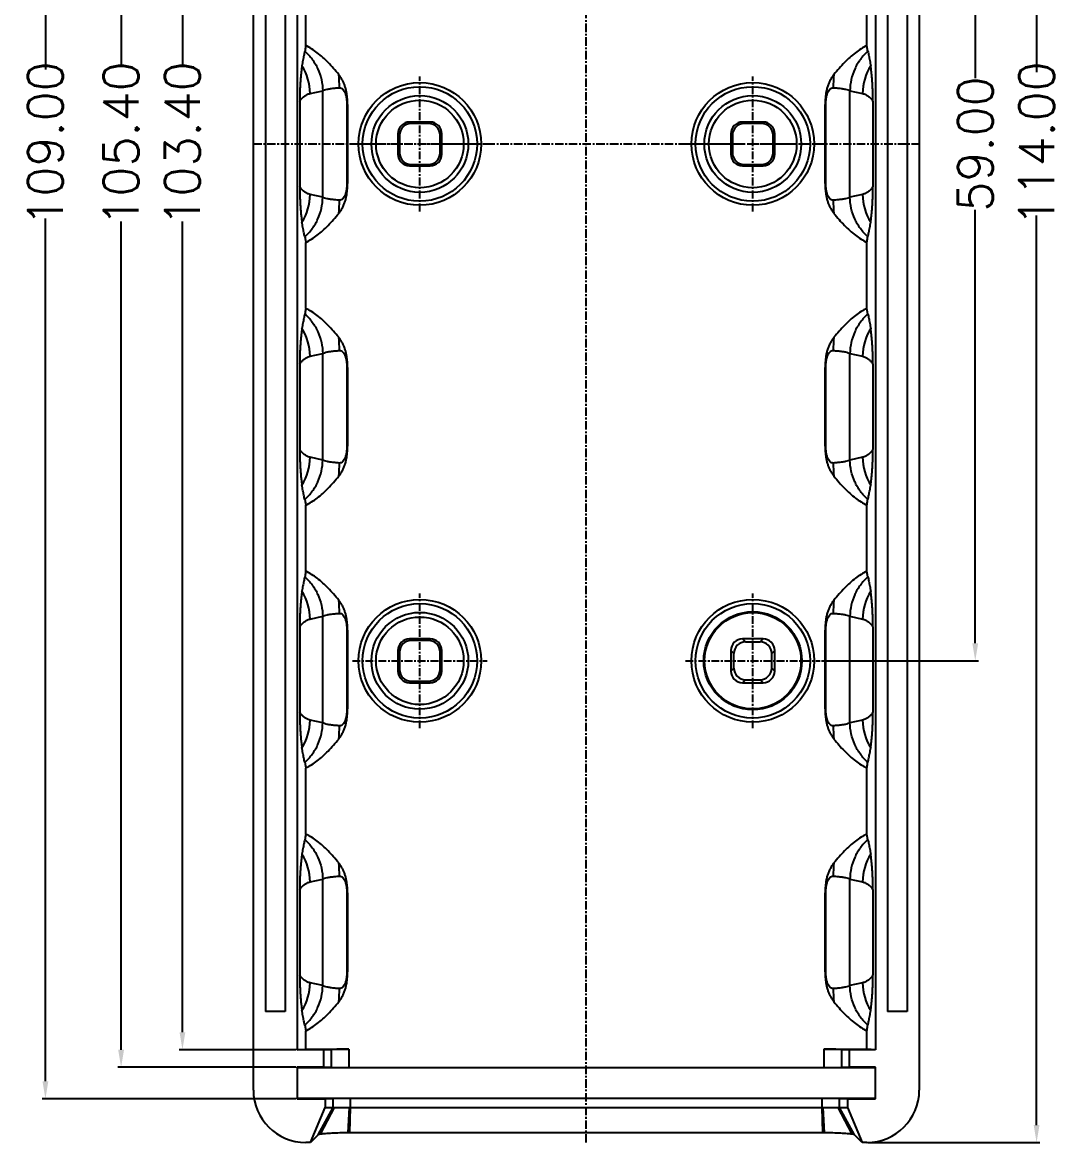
# Model space of a CAD drawing. Header units: inches. Extents: x 3700 to 4563, y 1353 to 2328.
# Drawn here: x 4211.2 to 4270.4, y 1426.7 to 1490.7 of the extents above; entities that cross this region are included whole.
import ezdxf

# ---------------------------------------------------------------- set-up
doc = ezdxf.new("R2010")
doc.units = ezdxf.units.IN
doc.header["$LTSCALE"] = 0.5
doc.linetypes.add('CENTER', pattern=[10.16, 6.35, -1.27, 1.27, -1.27])
doc.layers.add('06___PRT_ALL_SURFS', color=7, linetype='Continuous')
doc.styles.get("Standard").update_dxf_attribs({"font": 'txt', "bigfont": 'gbcbig.shx'})
doc.dimstyles.new('2.5', dxfattribs={"dimtxt": 2, "dimasz": 1, "dimexe": 0.18, "dimexo": 0.0625, "dimgap": 0.09, "dimtad": 0, "dimzin": 0, "dimdsep": 46, "dimtxsty": 'Standard', "dimcen": 1, "dimclrd": 3, "dimclre": 3, "dimadec": 0, "dimazin": 2, "dimtfac": 1, "dimtofl": 0, "dimtmove": 0, "dimatfit": 3, "dimfxl": 1, "dimtolj": 1, "dimtzin": 0, "dimarcsym": 0})

# ---------------------------------------------------------------- blocks, each defined once
blk = doc.blocks.new('*D95')
at = {"color": 3, "lineweight": -2}
for p, q in [((4226.814, 1536.44), (4216.648, 1536.44)), ((4216.828, 1535.44), (4216.828, 1488.163)), ((4216.828, 1432.04), (4216.828, 1479.316)), ((4226.814, 1431.04), (4216.648, 1431.04))]:
    blk.add_line(p, q, dxfattribs=at)
at = {"color": 3}
for points in [[(4216.661, 1535.44), (4216.995, 1535.44), (4216.828, 1536.44)], [(4216.661, 1432.04), (4216.995, 1432.04), (4216.828, 1431.04)]]:
    blk.add_solid(points, dxfattribs=at)
at = {"layer": 'Defpoints', "color": 0}
for p in [(4226.876, 1536.44), (4216.828, 1431.04), (4226.876, 1431.04)]:
    blk.add_point(p, dxfattribs=at)
at = {"color": 0, "insert": (4216.828, 1483.74), "char_height": 2, "attachment_point": 5, "rotation": 90}
blk.add_mtext('\\A1;105.40', dxfattribs=at)
blk = doc.blocks.new('*D94')
at = {"color": 3, "lineweight": -2}
for p, q in [((4226.817, 1535.44), (4220.148, 1535.44)), ((4220.328, 1534.44), (4220.328, 1488.163)), ((4220.328, 1433.04), (4220.328, 1479.316)), ((4226.817, 1432.04), (4220.148, 1432.04))]:
    blk.add_line(p, q, dxfattribs=at)
at = {"color": 3}
for points in [[(4220.161, 1534.44), (4220.495, 1534.44), (4220.328, 1535.44)], [(4220.161, 1433.04), (4220.495, 1433.04), (4220.328, 1432.04)]]:
    blk.add_solid(points, dxfattribs=at)
at = {"layer": 'Defpoints', "color": 0}
for p in [(4226.88, 1535.44), (4220.328, 1432.04), (4226.88, 1432.04)]:
    blk.add_point(p, dxfattribs=at)
at = {"color": 0, "insert": (4220.328, 1483.74), "char_height": 2, "attachment_point": 5, "rotation": 90}
blk.add_mtext('\\A1;103.40', dxfattribs=at)
blk = doc.blocks.new('*D98')
at = {"color": 3, "lineweight": -2}
for p, q in [((4259.443, 1540.74), (4269.251, 1540.74)), ((4269.071, 1539.74), (4269.071, 1487.83)), ((4269.071, 1427.74), (4269.071, 1479.65)), ((4259.443, 1426.74), (4269.251, 1426.74))]:
    blk.add_line(p, q, dxfattribs=at)
at = {"color": 3}
for points in [[(4268.904, 1539.74), (4269.237, 1539.74), (4269.071, 1540.74)], [(4268.904, 1427.74), (4269.237, 1427.74), (4269.071, 1426.74)]]:
    blk.add_solid(points, dxfattribs=at)
at = {"layer": 'Defpoints', "color": 0}
for p in [(4259.38, 1540.74), (4259.38, 1426.74), (4269.071, 1426.74)]:
    blk.add_point(p, dxfattribs=at)
at = {"color": 0, "insert": (4269.071, 1483.74), "char_height": 2, "attachment_point": 5, "rotation": 90}
blk.add_mtext('\\A1;114.00', dxfattribs=at)
blk = doc.blocks.new('*D99')
at = {"color": 3, "lineweight": -2}
for p, q in [((4256.789, 1513.24), (4265.751, 1513.24)), ((4265.571, 1512.24), (4265.571, 1487.496)), ((4265.571, 1455.24), (4265.571, 1479.983)), ((4256.789, 1454.24), (4265.751, 1454.24))]:
    blk.add_line(p, q, dxfattribs=at)
at = {"color": 3}
for points in [[(4265.404, 1512.24), (4265.737, 1512.24), (4265.571, 1513.24)], [(4265.404, 1455.24), (4265.737, 1455.24), (4265.571, 1454.24)]]:
    blk.add_solid(points, dxfattribs=at)
at = {"layer": 'Defpoints', "color": 0}
for p in [(4256.726, 1513.24), (4265.571, 1513.24), (4256.726, 1454.24)]:
    blk.add_point(p, dxfattribs=at)
at = {"color": 0, "insert": (4265.571, 1483.74), "char_height": 2, "attachment_point": 5, "rotation": 90}
blk.add_mtext('\\A1;59.00', dxfattribs=at)
blk = doc.blocks.new('*D134')
at = {"color": 3, "lineweight": -2}
for p, q in [((4226.814, 1538.24), (4212.328, 1538.24)), ((4212.508, 1537.24), (4212.508, 1487.996)), ((4212.508, 1430.24), (4212.508, 1479.483)), ((4226.814, 1429.24), (4212.328, 1429.24))]:
    blk.add_line(p, q, dxfattribs=at)
at = {"color": 3}
for points in [[(4212.342, 1537.24), (4212.675, 1537.24), (4212.508, 1538.24)], [(4212.342, 1430.24), (4212.675, 1430.24), (4212.508, 1429.24)]]:
    blk.add_solid(points, dxfattribs=at)
at = {"layer": 'Defpoints', "color": 0}
for p in [(4212.508, 1538.24), (4226.876, 1538.24), (4226.876, 1429.24)]:
    blk.add_point(p, dxfattribs=at)
at = {"color": 0, "insert": (4212.508, 1483.74), "char_height": 2, "attachment_point": 5, "rotation": 90}
blk.add_mtext('\\A1;109.00', dxfattribs=at)

msp = doc.modelspace()

# ---------------------------------------------------------------- linework, layer by layer
at = {"color": 1, "linetype": 'CENTER', "ltscale": 0.152}
for p, q in [((4243.376, 1426.74), (4243.376, 1540.74)), ((4224.376, 1483.74), (4262.376, 1483.74))]:
    msp.add_line(p, q, dxfattribs=at)
msp.add_line((4224.376, 1429.735), (4224.376, 1537.744))
at = {"color": 7, "linetype": 'Continuous'}
for p, q in [((4262.376, 1537.744), (4262.376, 1429.735)), ((4226.88, 1535.44), (4226.88, 1432.04)), ((4259.873, 1535.44), (4259.873, 1432.04)), ((4225.066, 1533.25), (4225.066, 1434.229)), ((4226.187, 1533.25), (4226.187, 1434.229)), ((4260.566, 1533.25), (4260.566, 1434.229)), ((4261.687, 1533.25), (4261.687, 1434.229)), ((4227.367, 1489.361), (4227.367, 1493.118)), ((4259.385, 1489.361), (4259.385, 1493.118)), ((4227.018, 1486.171), (4227.018, 1481.308)), ((4229.749, 1485.987), (4229.713, 1485.987)), ((4229.749, 1485.987), (4229.749, 1481.492)), ((4257.004, 1485.987), (4257.039, 1485.987)), ((4257.004, 1481.492), (4257.004, 1485.987)), ((4259.734, 1486.171), (4259.734, 1481.308)), ((4233.291, 1484.99), (4233.378, 1484.902)), ((4234.462, 1484.99), (4233.291, 1484.99)), ((4234.374, 1484.902), (4233.378, 1484.902)), ((4234.462, 1484.99), (4234.374, 1484.902)), ((4253.462, 1484.99), (4252.291, 1484.99)), ((4252.291, 1484.99), (4252.378, 1484.902)), ((4253.374, 1484.902), (4252.378, 1484.902)), ((4253.462, 1484.99), (4253.374, 1484.902)), ((4232.626, 1484.325), (4232.626, 1483.154)), ((4232.626, 1484.325), (4232.713, 1484.238)), ((4232.713, 1484.238), (4232.713, 1483.241)), ((4235.126, 1484.325), (4235.039, 1484.238)), ((4235.039, 1483.241), (4235.039, 1484.238)), ((4235.126, 1483.154), (4235.126, 1484.325)), ((4251.626, 1484.325), (4251.626, 1483.154)), ((4251.626, 1484.325), (4251.713, 1484.238)), ((4251.713, 1484.238), (4251.713, 1483.241)), ((4254.126, 1484.325), (4254.039, 1484.238)), ((4254.039, 1483.241), (4254.039, 1484.238)), ((4254.126, 1483.154), (4254.126, 1484.325)), ((4232.626, 1483.154), (4232.713, 1483.241)), ((4235.126, 1483.154), (4235.039, 1483.241)), ((4251.626, 1483.154), (4251.713, 1483.241)), ((4254.126, 1483.154), (4254.039, 1483.241)), ((4233.291, 1482.49), (4233.378, 1482.577)), ((4233.291, 1482.49), (4234.462, 1482.49)), ((4233.378, 1482.577), (4234.374, 1482.577)), ((4234.462, 1482.49), (4234.374, 1482.577)), ((4252.291, 1482.49), (4252.378, 1482.577)), ((4252.291, 1482.49), (4253.462, 1482.49)), ((4252.378, 1482.577), (4253.374, 1482.577)), ((4253.462, 1482.49), (4253.374, 1482.577)), ((4229.749, 1481.492), (4229.713, 1481.492)), ((4257.004, 1481.492), (4257.039, 1481.492)), ((4227.367, 1474.361), (4227.367, 1478.118)), ((4259.385, 1474.361), (4259.385, 1478.118)), ((4227.018, 1471.171), (4227.018, 1466.308)), ((4229.749, 1470.987), (4229.713, 1470.987)), ((4229.749, 1470.987), (4229.749, 1466.492)), ((4257.004, 1470.987), (4257.039, 1470.987)), ((4257.004, 1466.492), (4257.004, 1470.987)), ((4259.734, 1471.171), (4259.734, 1466.308)), ((4229.749, 1466.492), (4229.713, 1466.492)), ((4257.004, 1466.492), (4257.039, 1466.492)), ((4227.367, 1459.361), (4227.367, 1463.118)), ((4259.385, 1459.361), (4259.385, 1463.118)), ((4227.018, 1456.171), (4227.018, 1451.308)), ((4229.749, 1455.987), (4229.713, 1455.987)), ((4229.749, 1455.987), (4229.749, 1451.492)), ((4257.004, 1455.987), (4257.039, 1455.987)), ((4257.004, 1451.492), (4257.004, 1455.987)), ((4259.734, 1456.171), (4259.734, 1451.308)), ((4234.462, 1455.49), (4233.291, 1455.49)), ((4233.291, 1455.49), (4233.378, 1455.402)), ((4234.374, 1455.402), (4233.378, 1455.402)), ((4234.462, 1455.49), (4234.374, 1455.402)), ((4253.462, 1455.49), (4252.291, 1455.49)), ((4252.291, 1455.49), (4252.462, 1455.318)), ((4252.462, 1455.318), (4253.291, 1455.318)), ((4253.462, 1455.49), (4253.291, 1455.318)), ((4232.626, 1454.825), (4232.713, 1454.738)), ((4232.626, 1454.825), (4232.626, 1453.654)), ((4232.713, 1454.738), (4232.713, 1453.741)), ((4235.126, 1454.825), (4235.039, 1454.738)), ((4235.039, 1453.741), (4235.039, 1454.738)), ((4235.126, 1453.654), (4235.126, 1454.825)), ((4251.626, 1454.825), (4251.797, 1454.654)), ((4251.626, 1454.825), (4251.626, 1453.654)), ((4251.797, 1453.825), (4251.797, 1454.654)), ((4254.126, 1454.825), (4253.955, 1454.654)), ((4253.955, 1453.825), (4253.955, 1454.654)), ((4254.126, 1453.654), (4254.126, 1454.825)), ((4232.626, 1453.654), (4232.713, 1453.741)), ((4235.126, 1453.654), (4235.039, 1453.741)), ((4251.626, 1453.654), (4251.797, 1453.825)), ((4254.126, 1453.654), (4253.955, 1453.825)), ((4233.291, 1452.99), (4233.378, 1453.077)), ((4233.291, 1452.99), (4234.462, 1452.99)), ((4233.378, 1453.077), (4234.374, 1453.077)), ((4234.462, 1452.99), (4234.374, 1453.077)), ((4252.291, 1452.99), (4252.462, 1453.161)), ((4252.291, 1452.99), (4253.462, 1452.99)), ((4252.462, 1453.161), (4253.291, 1453.161)), ((4253.462, 1452.99), (4253.291, 1453.161)), ((4229.749, 1451.492), (4229.713, 1451.492)), ((4257.004, 1451.492), (4257.039, 1451.492)), ((4227.367, 1444.361), (4227.367, 1448.118)), ((4259.385, 1444.361), (4259.385, 1448.118)), ((4227.018, 1441.171), (4227.018, 1436.308)), ((4229.749, 1440.987), (4229.713, 1440.987)), ((4229.749, 1440.987), (4229.749, 1436.492)), ((4257.004, 1440.987), (4257.039, 1440.987)), ((4257.004, 1436.492), (4257.004, 1440.987)), ((4259.734, 1441.171), (4259.734, 1436.308)), ((4229.749, 1436.492), (4229.713, 1436.492)), ((4257.004, 1436.492), (4257.039, 1436.492)), ((4226.187, 1434.229), (4225.066, 1434.229)), ((4261.687, 1434.229), (4260.566, 1434.229)), ((4227.367, 1432.064), (4227.367, 1433.118)), ((4259.385, 1432.064), (4259.385, 1433.118)), ((4226.88, 1432.04), (4227.367, 1432.064)), ((4228.382, 1432.04), (4226.88, 1432.04)), ((4227.367, 1432.064), (4229.818, 1432.064)), ((4228.382, 1432.04), (4228.819, 1432.061)), ((4228.382, 1432.04), (4228.382, 1431.04)), ((4228.819, 1432.061), (4228.819, 1431.025)), ((4229.818, 1432.064), (4229.818, 1431.023)), ((4256.934, 1432.064), (4259.385, 1432.064)), ((4256.934, 1432.064), (4256.934, 1431.023)), ((4257.933, 1432.061), (4258.371, 1432.04)), ((4257.933, 1432.061), (4257.933, 1431.025)), ((4259.873, 1432.04), (4258.371, 1432.04)), ((4258.371, 1432.04), (4258.371, 1431.04)), ((4259.873, 1432.04), (4259.385, 1432.064)), ((4228.382, 1431.04), (4226.876, 1431.04)), ((4226.876, 1431.04), (4226.894, 1431.021)), ((4226.876, 1431.04), (4226.876, 1429.24)), ((4226.894, 1431.021), (4259.858, 1431.021)), ((4226.894, 1429.258), (4226.894, 1431.021)), ((4228.819, 1431.025), (4228.382, 1431.04)), ((4258.371, 1431.04), (4257.933, 1431.025)), ((4259.876, 1431.04), (4258.371, 1431.04)), ((4259.876, 1431.04), (4259.858, 1431.021)), ((4259.858, 1431.021), (4259.858, 1429.258)), ((4259.876, 1429.24), (4259.876, 1431.04)), ((4226.876, 1429.24), (4226.894, 1429.258)), ((4226.876, 1429.24), (4228.482, 1429.24)), ((4259.858, 1429.258), (4226.894, 1429.258)), ((4228.482, 1429.24), (4228.92, 1429.254)), ((4228.482, 1429.24), (4228.482, 1428.74)), ((4228.92, 1428.74), (4228.92, 1429.254)), ((4229.918, 1428.74), (4229.918, 1429.256)), ((4256.834, 1428.74), (4256.834, 1429.256)), ((4257.833, 1429.254), (4258.271, 1429.24)), ((4257.833, 1428.74), (4257.833, 1429.254)), ((4258.271, 1429.24), (4259.876, 1429.24)), ((4258.271, 1429.24), (4258.271, 1428.74)), ((4259.876, 1429.24), (4259.858, 1429.258)), ((4227.631, 1426.74), (4228.482, 1428.74)), ((4228.081, 1427.19), (4228.92, 1428.74)), ((4228.215, 1427.221), (4229.009, 1428.74)), ((4228.482, 1428.74), (4228.92, 1428.74)), ((4229.792, 1427.299), (4229.856, 1428.74)), ((4229.856, 1428.74), (4256.896, 1428.74)), ((4229.879, 1427.299), (4229.918, 1428.74)), ((4256.874, 1427.299), (4256.834, 1428.74)), ((4256.961, 1427.299), (4256.896, 1428.74)), ((4258.537, 1427.221), (4257.743, 1428.74)), ((4257.833, 1428.74), (4258.271, 1428.74)), ((4258.671, 1427.19), (4257.833, 1428.74)), ((4258.271, 1428.74), (4259.122, 1426.74)), ((4228.081, 1427.19), (4227.631, 1426.74)), ((4256.874, 1427.299), (4229.879, 1427.299)), ((4259.122, 1426.74), (4258.671, 1427.19)), ((4227.631, 1426.74), (4227.372, 1426.74)), ((4259.38, 1426.74), (4259.122, 1426.74))]:
    msp.add_line(p, q, dxfattribs=at)
at = {"color": 1, "linetype": 'CENTER', "ltscale": 0.14}
for p, q in [((4233.876, 1479.89), (4233.876, 1487.59)), ((4252.876, 1479.89), (4252.876, 1487.59)), ((4230.026, 1483.74), (4237.726, 1483.74)), ((4249.026, 1483.74), (4256.726, 1483.74)), ((4233.876, 1450.39), (4233.876, 1458.09)), ((4252.876, 1450.39), (4252.876, 1458.09)), ((4230.026, 1454.24), (4237.726, 1454.24)), ((4249.026, 1454.24), (4256.726, 1454.24))]:
    msp.add_line(p, q, dxfattribs=at)
at = {"color": 7, "linetype": 'Continuous'}
for centre, radius in [((4233.876, 1483.74), 3.5), ((4252.876, 1483.74), 3.5), ((4233.876, 1483.74), 3.267), ((4252.876, 1483.74), 3.267), ((4233.876, 1483.74), 2.762), ((4233.876, 1483.74), 2.5), ((4252.876, 1483.74), 2.762), ((4252.876, 1483.74), 2.5), ((4233.876, 1454.24), 3.5), ((4233.876, 1454.24), 3.267), ((4252.876, 1454.24), 3.5), ((4252.876, 1454.24), 3.267), ((4233.876, 1454.24), 2.762), ((4233.876, 1454.24), 2.5), ((4252.876, 1454.24), 2.801), ((4252.876, 1454.24), 2.75)]:
    msp.add_circle(centre, radius, dxfattribs=at)
for centre, radius, start, end in [((4224.525, 1486.586), 3.084, 0.6813, 31.70438), ((4262.227, 1486.586), 3.084, 148.29562, 179.3187), ((4220.53, 1486.808), 8.761, 0.92142, 5.86678), ((4266.222, 1486.808), 8.761, 174.13273, 179.07803), ((4224.525, 1480.893), 3.084, 328.29561, 359.3187), ((4262.227, 1480.893), 3.084, 180.6813, 211.70439), ((4220.53, 1480.671), 8.761, 354.13243, 359.07803), ((4266.222, 1480.671), 8.761, 180.92148, 185.86683), ((4224.525, 1471.586), 3.084, 0.6813, 31.70438), ((4262.227, 1471.586), 3.084, 148.29562, 179.3187), ((4220.53, 1471.808), 8.761, 0.92142, 5.86678), ((4266.222, 1471.808), 8.761, 174.13273, 179.07803), ((4224.525, 1465.893), 3.084, 328.29561, 359.3187), ((4220.53, 1465.671), 8.761, 354.13243, 359.07803), ((4266.222, 1465.671), 8.761, 180.92148, 185.86683), ((4262.227, 1465.893), 3.084, 180.6813, 211.70439), ((4224.525, 1456.586), 3.084, 0.6813, 31.70438), ((4262.227, 1456.586), 3.084, 148.29562, 179.3187), ((4220.53, 1456.808), 8.761, 0.92142, 5.86678), ((4266.222, 1456.808), 8.761, 174.13273, 179.07803), ((4224.525, 1450.893), 3.084, 328.29561, 359.3187), ((4262.227, 1450.893), 3.084, 180.6813, 211.70439), ((4220.53, 1450.671), 8.761, 354.13243, 359.07803), ((4266.222, 1450.671), 8.761, 180.92148, 185.86683), ((4224.525, 1441.586), 3.084, 0.6813, 31.70438), ((4262.227, 1441.586), 3.084, 148.29562, 179.3187), ((4220.53, 1441.808), 8.761, 0.92142, 5.86678), ((4266.222, 1441.808), 8.761, 174.13273, 179.07803), ((4224.525, 1435.893), 3.084, 328.29561, 359.3187), ((4220.53, 1435.671), 8.761, 354.13243, 359.07803), ((4266.222, 1435.671), 8.761, 180.92148, 185.86683), ((4262.227, 1435.893), 3.084, 180.6813, 211.70439), ((4229.879, 1416.519), 10.781, 90.00195, 90.46302), ((4256.873, 1416.513), 10.786, 89.53709, 89.99795)]:
    msp.add_arc(centre, radius, start, end, dxfattribs=at)
for centre, major_axis, ratio, start_param, end_param in [((4233.291, 1484.325), (-0.47, 0.47), 0.999695, -0.785246, 0.785246), ((4233.378, 1484.238), (-0.47, 0.47), 0.999695, -0.785246, 0.785246), ((4234.374, 1484.238), (0.47, 0.47), 0.999695, -0.785246, 0.785246), ((4234.462, 1484.325), (0.47, 0.47), 0.999695, -0.785246, 0.785246), ((4252.291, 1484.325), (-0.47, 0.47), 0.999695, -0.785246, 0.785246), ((4252.378, 1484.238), (-0.47, 0.47), 0.999695, -0.785246, 0.785246), ((4253.374, 1484.238), (0.47, 0.47), 0.999695, -0.785246, 0.785246), ((4253.462, 1484.325), (0.47, 0.47), 0.999695, -0.785246, 0.785246), ((4233.291, 1483.154), (0.47, 0.47), 0.999695, -3.926839, -2.356347), ((4233.378, 1483.241), (-0.47, -0.47), 0.999695, -0.785246, 0.785246), ((4234.374, 1483.241), (0.47, -0.47), 0.999695, -0.785246, 0.785246), ((4234.462, 1483.154), (-0.47, 0.47), 0.999695, -3.926839, -2.356347), ((4252.291, 1483.154), (0.47, 0.47), 0.999695, -3.926839, -2.356347), ((4252.378, 1483.241), (-0.47, -0.47), 0.999695, -0.785246, 0.785246), ((4253.374, 1483.241), (0.47, -0.47), 0.999695, -0.785246, 0.785246), ((4253.462, 1483.154), (-0.47, 0.47), 0.999695, -3.926839, -2.356347), ((4233.291, 1454.825), (-0.47, 0.47), 0.999695, -0.785246, 0.785246), ((4233.378, 1454.738), (-0.47, 0.47), 0.999695, -0.785246, 0.785246), ((4234.374, 1454.738), (0.47, 0.47), 0.999695, -0.785246, 0.785246), ((4234.462, 1454.825), (0.47, 0.47), 0.999695, -0.785246, 0.785246), ((4252.291, 1454.825), (-0.47, 0.47), 0.999695, -0.785246, 0.785246), ((4252.462, 1454.654), (-0.47, 0.47), 0.999695, -0.785246, 0.785246), ((4253.29, 1454.654), (0.47, 0.47), 0.999695, -0.785246, 0.785246), ((4253.462, 1454.825), (0.47, 0.47), 0.999695, -0.785246, 0.785246), ((4233.291, 1453.654), (0.47, 0.47), 0.999695, -3.926839, -2.356347), ((4233.378, 1453.741), (-0.47, -0.47), 0.999695, -0.785246, 0.785246), ((4234.374, 1453.741), (0.47, -0.47), 0.999695, -0.785246, 0.785246), ((4234.462, 1453.654), (-0.47, 0.47), 0.999695, -3.926839, -2.356347), ((4252.291, 1453.654), (0.47, 0.47), 0.999695, -3.926839, -2.356347), ((4252.462, 1453.825), (-0.47, -0.47), 0.999695, -0.785246, 0.785246), ((4253.29, 1453.825), (0.47, -0.47), 0.999695, -0.785246, 0.785246), ((4253.462, 1453.654), (-0.47, 0.47), 0.999695, -3.926839, -2.356347), ((4229.818, 1432.061), (1, 0), 0.002618, 1.570796, 3.089233), ((4256.934, 1432.061), (1, 0), 0.002618, 0.05236, 1.570796), ((4229.818, 1431.025), (1, 0), 0.001745, -3.089233, -1.570796), ((4256.934, 1431.025), (1, 0), 0.001745, -1.570796, -0.05236), ((4227.38, 1429.744), (-2.127, -2.127), 0.997265, -0.784029, 0.784029), ((4259.372, 1429.744), (-2.127, 2.127), 0.997265, 2.357564, 3.925621), ((4229.918, 1429.254), (1, 0), 0.001745, 1.570796, 3.089233), ((4256.834, 1429.254), (1, 0), 0.001745, 0.05236, 1.570796)]:
    msp.add_ellipse(centre, major_axis=major_axis, ratio=ratio, start_param=start_param, end_param=end_param, dxfattribs=at)
for points, start_tangent, end_tangent in [([(4227.367, 1489.361), (4227.348, 1489.228), (4227.33, 1489.116), (4227.313, 1489.033)], (-0.13778, -0.990463), (-0.242648, -0.970114)), ([(4229.245, 1487.704), (4228.649, 1488.388), (4228.015, 1488.949), (4227.367, 1489.361)], (-0.618217, 0.786008), (-0.886085, 0.463523)), ([(4259.385, 1489.361), (4258.737, 1488.949), (4258.104, 1488.388), (4257.507, 1487.704)], (-0.886089, -0.463514), (-0.618246, -0.785985)), ([(4259.439, 1489.033), (4259.413, 1489.17), (4259.385, 1489.361)], (-0.242491, 0.970154), (-0.137783, 0.990462)), ([(4227.313, 1489.033), (4227.256, 1488.786), (4227.201, 1488.513), (4227.149, 1488.207)], (-0.242662, -0.970111), (-0.151689, -0.988428)), ([(4227.313, 1489.033), (4227.738, 1488.565), (4228.058, 1488.017), (4228.26, 1487.414), (4228.333, 1486.782)], (0.74632, -0.665588), (0.011837, -0.99993)), ([(4259.439, 1489.033), (4259.014, 1488.565), (4258.694, 1488.017), (4258.493, 1487.414), (4258.42, 1486.782)], (-0.74632, -0.665588), (-0.011837, -0.99993)), ([(4259.439, 1489.033), (4259.497, 1488.786), (4259.551, 1488.513), (4259.603, 1488.207)], (0.242662, -0.970111), (0.151689, -0.988428)), ([(4227.149, 1488.207), (4227.125, 1488.034), (4227.104, 1487.848), (4227.085, 1487.654), (4227.068, 1487.453), (4227.054, 1487.246), (4227.042, 1487.035), (4227.032, 1486.82), (4227.025, 1486.601), (4227.02, 1486.382), (4227.018, 1486.171)], (-0.151691, -0.988428), (0, -1)), ([(4259.734, 1486.171), (4259.733, 1486.38), (4259.728, 1486.598), (4259.72, 1486.815), (4259.711, 1487.03), (4259.699, 1487.241), (4259.684, 1487.449), (4259.668, 1487.651), (4259.649, 1487.846), (4259.627, 1488.032), (4259.603, 1488.207)], (0, 1), (-0.151692, 0.988428)), ([(4229.749, 1485.987), (4229.742, 1486.24), (4229.723, 1486.465), (4229.695, 1486.67), (4229.655, 1486.859), (4229.603, 1487.04), (4229.536, 1487.216), (4229.454, 1487.387), (4229.356, 1487.55), (4229.245, 1487.704)], (-0.000545, 1), (-0.618305, 0.785938)), ([(4257.507, 1487.704), (4257.384, 1487.531), (4257.278, 1487.347), (4257.191, 1487.155), (4257.123, 1486.957), (4257.072, 1486.748), (4257.036, 1486.523), (4257.012, 1486.272), (4257.004, 1485.987)], (-0.618308, -0.785936), (-0.000546, -1)), ([(4227.018, 1486.171), (4227.059, 1486.231), (4227.104, 1486.291), (4227.154, 1486.349), (4227.211, 1486.405), (4227.274, 1486.459), (4227.345, 1486.51), (4227.424, 1486.556), (4227.512, 1486.594), (4227.609, 1486.623)], (0.531982, 0.846756), (0.976748, 0.214392)), ([(4259.143, 1486.623), (4259.24, 1486.594), (4259.328, 1486.556), (4259.408, 1486.51), (4259.479, 1486.459), (4259.542, 1486.405), (4259.598, 1486.349), (4259.649, 1486.291), (4259.694, 1486.231), (4259.734, 1486.171)], (0.976749, -0.214388), (0.531978, -0.846758)), ([(4229.245, 1479.775), (4229.368, 1479.948), (4229.475, 1480.132), (4229.562, 1480.325), (4229.629, 1480.522), (4229.68, 1480.731), (4229.716, 1480.956), (4229.74, 1481.207), (4229.749, 1481.492)], (0.618309, 0.785935), (0.000545, 1)), ([(4257.004, 1481.492), (4257.011, 1481.239), (4257.029, 1481.014), (4257.058, 1480.809), (4257.097, 1480.62), (4257.149, 1480.44), (4257.216, 1480.263), (4257.299, 1480.092), (4257.396, 1479.929), (4257.507, 1479.775)], (0.000546, -1), (0.618304, -0.785939)), ([(4227.018, 1481.308), (4227.02, 1481.099), (4227.024, 1480.882), (4227.032, 1480.664), (4227.042, 1480.449), (4227.054, 1480.238), (4227.068, 1480.03), (4227.084, 1479.829), (4227.103, 1479.633), (4227.125, 1479.447), (4227.149, 1479.272)], (0, -1), (0.151691, -0.988428)), ([(4227.609, 1480.856), (4227.512, 1480.885), (4227.424, 1480.924), (4227.345, 1480.969), (4227.274, 1481.02), (4227.211, 1481.074), (4227.154, 1481.13), (4227.104, 1481.188), (4227.059, 1481.248), (4227.018, 1481.308)], (-0.976748, 0.214392), (-0.531982, 0.846756)), ([(4259.734, 1481.308), (4259.694, 1481.248), (4259.649, 1481.189), (4259.598, 1481.131), (4259.542, 1481.074), (4259.478, 1481.02), (4259.408, 1480.969), (4259.328, 1480.924), (4259.24, 1480.885), (4259.143, 1480.856)], (-0.531978, -0.846758), (-0.976748, -0.214388)), ([(4259.603, 1479.272), (4259.627, 1479.445), (4259.649, 1479.631), (4259.668, 1479.825), (4259.684, 1480.026), (4259.698, 1480.233), (4259.71, 1480.444), (4259.72, 1480.659), (4259.728, 1480.878), (4259.733, 1481.097), (4259.734, 1481.308)], (0.151692, 0.988428), (0, 1)), ([(4227.313, 1478.446), (4227.738, 1478.914), (4228.058, 1479.462), (4228.26, 1480.065), (4228.333, 1480.698)], (0.74632, 0.665588), (0.011837, 0.99993)), ([(4259.439, 1478.446), (4259.014, 1478.914), (4258.694, 1479.462), (4258.493, 1480.065), (4258.42, 1480.698)], (-0.74632, 0.665588), (-0.011837, 0.99993)), ([(4227.367, 1478.118), (4228.015, 1478.53), (4228.649, 1479.091), (4229.245, 1479.775)], (0.886085, 0.463523), (0.618217, 0.786007)), ([(4257.507, 1479.775), (4258.103, 1479.092), (4258.738, 1478.53), (4259.385, 1478.118)], (0.618245, -0.785985), (0.886089, -0.463514)), ([(4227.313, 1478.446), (4227.256, 1478.693), (4227.201, 1478.966), (4227.149, 1479.272)], (-0.242662, 0.970111), (-0.151689, 0.988428)), ([(4259.439, 1478.446), (4259.497, 1478.693), (4259.551, 1478.966), (4259.603, 1479.272)], (0.242662, 0.970111), (0.151689, 0.988428)), ([(4227.313, 1478.446), (4227.339, 1478.31), (4227.367, 1478.118)], (0.242648, -0.970114), (0.13778, -0.990463)), ([(4259.385, 1478.118), (4259.404, 1478.251), (4259.422, 1478.363), (4259.439, 1478.446)], (0.137783, 0.990462), (0.242491, 0.970154)), ([(4227.313, 1474.033), (4227.256, 1473.786), (4227.201, 1473.513), (4227.149, 1473.207)], (-0.242662, -0.970111), (-0.151689, -0.988428)), ([(4227.367, 1474.361), (4227.348, 1474.228), (4227.33, 1474.116), (4227.313, 1474.033)], (-0.13778, -0.990463), (-0.242648, -0.970114)), ([(4227.313, 1474.033), (4227.738, 1473.565), (4228.058, 1473.017), (4228.26, 1472.414), (4228.333, 1471.782)], (0.74632, -0.665588), (0.011837, -0.99993)), ([(4229.245, 1472.704), (4228.649, 1473.388), (4228.015, 1473.949), (4227.367, 1474.361)], (-0.618217, 0.786008), (-0.886085, 0.463523)), ([(4259.385, 1474.361), (4258.737, 1473.949), (4258.104, 1473.388), (4257.507, 1472.704)], (-0.886089, -0.463514), (-0.618246, -0.785985)), ([(4259.439, 1474.033), (4259.014, 1473.565), (4258.694, 1473.017), (4258.493, 1472.414), (4258.42, 1471.782)], (-0.74632, -0.665588), (-0.011837, -0.99993)), ([(4259.439, 1474.033), (4259.413, 1474.17), (4259.385, 1474.361)], (-0.242491, 0.970154), (-0.137783, 0.990462)), ([(4259.439, 1474.033), (4259.497, 1473.786), (4259.551, 1473.513), (4259.603, 1473.207)], (0.242662, -0.970111), (0.151689, -0.988428)), ([(4227.149, 1473.207), (4227.125, 1473.034), (4227.104, 1472.848), (4227.085, 1472.654), (4227.068, 1472.453), (4227.054, 1472.246), (4227.042, 1472.035), (4227.032, 1471.82), (4227.025, 1471.601), (4227.02, 1471.382), (4227.018, 1471.171)], (-0.151691, -0.988428), (0, -1)), ([(4259.734, 1471.171), (4259.733, 1471.38), (4259.728, 1471.598), (4259.72, 1471.815), (4259.711, 1472.03), (4259.699, 1472.241), (4259.684, 1472.449), (4259.668, 1472.651), (4259.649, 1472.846), (4259.627, 1473.032), (4259.603, 1473.207)], (0, 1), (-0.151692, 0.988428)), ([(4229.749, 1470.987), (4229.742, 1471.24), (4229.723, 1471.465), (4229.695, 1471.67), (4229.655, 1471.859), (4229.603, 1472.04), (4229.536, 1472.216), (4229.454, 1472.387), (4229.356, 1472.55), (4229.245, 1472.704)], (-0.000545, 1), (-0.618305, 0.785938)), ([(4257.507, 1472.704), (4257.384, 1472.531), (4257.278, 1472.347), (4257.191, 1472.155), (4257.123, 1471.957), (4257.072, 1471.748), (4257.036, 1471.523), (4257.012, 1471.272), (4257.004, 1470.987)], (-0.618308, -0.785936), (-0.000546, -1)), ([(4227.018, 1471.171), (4227.059, 1471.231), (4227.104, 1471.291), (4227.154, 1471.349), (4227.211, 1471.405), (4227.274, 1471.459), (4227.345, 1471.51), (4227.424, 1471.556), (4227.512, 1471.594), (4227.609, 1471.623)], (0.531982, 0.846756), (0.976748, 0.214392)), ([(4259.143, 1471.623), (4259.24, 1471.594), (4259.328, 1471.556), (4259.408, 1471.51), (4259.479, 1471.459), (4259.542, 1471.405), (4259.598, 1471.349), (4259.649, 1471.291), (4259.694, 1471.231), (4259.734, 1471.171)], (0.976749, -0.214388), (0.531978, -0.846758)), ([(4227.018, 1466.308), (4227.02, 1466.099), (4227.024, 1465.882), (4227.032, 1465.664), (4227.042, 1465.449), (4227.054, 1465.238), (4227.068, 1465.03), (4227.084, 1464.829), (4227.103, 1464.633), (4227.125, 1464.447), (4227.149, 1464.272)], (0, -1), (0.151691, -0.988428)), ([(4227.609, 1465.856), (4227.512, 1465.885), (4227.424, 1465.924), (4227.345, 1465.969), (4227.274, 1466.02), (4227.211, 1466.074), (4227.154, 1466.13), (4227.104, 1466.188), (4227.059, 1466.248), (4227.018, 1466.308)], (-0.976748, 0.214392), (-0.531982, 0.846756)), ([(4229.245, 1464.775), (4229.368, 1464.948), (4229.475, 1465.132), (4229.562, 1465.325), (4229.629, 1465.522), (4229.68, 1465.731), (4229.716, 1465.956), (4229.74, 1466.207), (4229.749, 1466.492)], (0.618309, 0.785935), (0.000545, 1)), ([(4257.004, 1466.492), (4257.011, 1466.239), (4257.029, 1466.014), (4257.058, 1465.809), (4257.097, 1465.62), (4257.149, 1465.44), (4257.216, 1465.263), (4257.299, 1465.092), (4257.396, 1464.929), (4257.507, 1464.775)], (0.000546, -1), (0.618304, -0.785939)), ([(4259.734, 1466.308), (4259.694, 1466.248), (4259.649, 1466.189), (4259.598, 1466.131), (4259.542, 1466.074), (4259.478, 1466.02), (4259.408, 1465.969), (4259.328, 1465.924), (4259.24, 1465.885), (4259.143, 1465.856)], (-0.531978, -0.846758), (-0.976748, -0.214388)), ([(4259.603, 1464.272), (4259.627, 1464.445), (4259.649, 1464.631), (4259.668, 1464.825), (4259.684, 1465.026), (4259.698, 1465.233), (4259.71, 1465.444), (4259.72, 1465.659), (4259.728, 1465.878), (4259.733, 1466.097), (4259.734, 1466.308)], (0.151692, 0.988428), (0, 1)), ([(4227.313, 1463.446), (4227.738, 1463.914), (4228.058, 1464.462), (4228.26, 1465.065), (4228.333, 1465.698)], (0.74632, 0.665588), (0.011837, 0.99993)), ([(4259.439, 1463.446), (4259.014, 1463.914), (4258.694, 1464.462), (4258.493, 1465.065), (4258.42, 1465.698)], (-0.74632, 0.665588), (-0.011837, 0.99993)), ([(4227.313, 1463.446), (4227.256, 1463.693), (4227.201, 1463.966), (4227.149, 1464.272)], (-0.242662, 0.970111), (-0.151689, 0.988428)), ([(4227.367, 1463.118), (4228.015, 1463.53), (4228.649, 1464.091), (4229.245, 1464.775)], (0.886085, 0.463523), (0.618217, 0.786007)), ([(4257.507, 1464.775), (4258.103, 1464.092), (4258.738, 1463.53), (4259.385, 1463.118)], (0.618245, -0.785985), (0.886089, -0.463514)), ([(4259.439, 1463.446), (4259.497, 1463.693), (4259.551, 1463.966), (4259.603, 1464.272)], (0.242662, 0.970111), (0.151689, 0.988428)), ([(4227.313, 1463.446), (4227.339, 1463.31), (4227.367, 1463.118)], (0.242648, -0.970114), (0.13778, -0.990463)), ([(4259.385, 1463.118), (4259.404, 1463.251), (4259.422, 1463.363), (4259.439, 1463.446)], (0.137783, 0.990462), (0.242491, 0.970154)), ([(4227.367, 1459.361), (4227.348, 1459.228), (4227.33, 1459.116), (4227.313, 1459.033)], (-0.13778, -0.990463), (-0.242648, -0.970114)), ([(4229.245, 1457.704), (4228.649, 1458.388), (4228.015, 1458.949), (4227.367, 1459.361)], (-0.618217, 0.786008), (-0.886085, 0.463523)), ([(4259.385, 1459.361), (4258.737, 1458.949), (4258.104, 1458.388), (4257.507, 1457.704)], (-0.886089, -0.463514), (-0.618246, -0.785985)), ([(4259.439, 1459.033), (4259.413, 1459.17), (4259.385, 1459.361)], (-0.242491, 0.970154), (-0.137783, 0.990462)), ([(4227.313, 1459.033), (4227.256, 1458.786), (4227.201, 1458.513), (4227.149, 1458.207)], (-0.242662, -0.970111), (-0.151689, -0.988428)), ([(4227.313, 1459.033), (4227.738, 1458.565), (4228.058, 1458.017), (4228.26, 1457.414), (4228.333, 1456.782)], (0.74632, -0.665588), (0.011837, -0.99993)), ([(4259.439, 1459.033), (4259.014, 1458.565), (4258.694, 1458.017), (4258.493, 1457.414), (4258.42, 1456.782)], (-0.74632, -0.665588), (-0.011837, -0.99993)), ([(4259.439, 1459.033), (4259.497, 1458.786), (4259.551, 1458.513), (4259.603, 1458.207)], (0.242662, -0.970111), (0.151689, -0.988428)), ([(4227.149, 1458.207), (4227.125, 1458.034), (4227.104, 1457.848), (4227.085, 1457.654), (4227.068, 1457.453), (4227.054, 1457.246), (4227.042, 1457.035), (4227.032, 1456.82), (4227.025, 1456.601), (4227.02, 1456.382), (4227.018, 1456.171)], (-0.151691, -0.988428), (0, -1)), ([(4259.734, 1456.171), (4259.733, 1456.38), (4259.728, 1456.598), (4259.72, 1456.815), (4259.711, 1457.03), (4259.699, 1457.241), (4259.684, 1457.449), (4259.668, 1457.651), (4259.649, 1457.846), (4259.627, 1458.032), (4259.603, 1458.207)], (0, 1), (-0.151692, 0.988428)), ([(4229.749, 1455.987), (4229.742, 1456.24), (4229.723, 1456.465), (4229.695, 1456.67), (4229.655, 1456.859), (4229.603, 1457.04), (4229.536, 1457.216), (4229.454, 1457.387), (4229.356, 1457.55), (4229.245, 1457.704)], (-0.000545, 1), (-0.618305, 0.785938)), ([(4257.507, 1457.704), (4257.384, 1457.531), (4257.278, 1457.347), (4257.191, 1457.155), (4257.123, 1456.957), (4257.072, 1456.748), (4257.036, 1456.523), (4257.012, 1456.272), (4257.004, 1455.987)], (-0.618308, -0.785936), (-0.000546, -1)), ([(4227.018, 1456.171), (4227.059, 1456.231), (4227.104, 1456.291), (4227.154, 1456.349), (4227.211, 1456.405), (4227.274, 1456.459), (4227.345, 1456.51), (4227.424, 1456.556), (4227.512, 1456.594), (4227.609, 1456.623)], (0.531982, 0.846756), (0.976748, 0.214392)), ([(4259.143, 1456.623), (4259.24, 1456.594), (4259.328, 1456.556), (4259.408, 1456.51), (4259.479, 1456.459), (4259.542, 1456.405), (4259.598, 1456.349), (4259.649, 1456.291), (4259.694, 1456.231), (4259.734, 1456.171)], (0.976749, -0.214388), (0.531978, -0.846758)), ([(4229.245, 1449.775), (4229.368, 1449.948), (4229.475, 1450.132), (4229.562, 1450.325), (4229.629, 1450.522), (4229.68, 1450.731), (4229.716, 1450.956), (4229.74, 1451.207), (4229.749, 1451.492)], (0.618309, 0.785935), (0.000545, 1)), ([(4257.004, 1451.492), (4257.011, 1451.239), (4257.029, 1451.014), (4257.058, 1450.809), (4257.097, 1450.62), (4257.149, 1450.44), (4257.216, 1450.263), (4257.299, 1450.092), (4257.396, 1449.929), (4257.507, 1449.775)], (0.000546, -1), (0.618304, -0.785939)), ([(4227.018, 1451.308), (4227.02, 1451.099), (4227.024, 1450.882), (4227.032, 1450.664), (4227.042, 1450.449), (4227.054, 1450.238), (4227.068, 1450.03), (4227.084, 1449.829), (4227.103, 1449.633), (4227.125, 1449.447), (4227.149, 1449.272)], (0, -1), (0.151691, -0.988428)), ([(4227.609, 1450.856), (4227.512, 1450.885), (4227.424, 1450.924), (4227.345, 1450.969), (4227.274, 1451.02), (4227.211, 1451.074), (4227.154, 1451.13), (4227.104, 1451.188), (4227.059, 1451.248), (4227.018, 1451.308)], (-0.976748, 0.214392), (-0.531982, 0.846756)), ([(4259.734, 1451.308), (4259.694, 1451.248), (4259.649, 1451.189), (4259.598, 1451.131), (4259.542, 1451.074), (4259.478, 1451.02), (4259.408, 1450.969), (4259.328, 1450.924), (4259.24, 1450.885), (4259.143, 1450.856)], (-0.531978, -0.846758), (-0.976748, -0.214388)), ([(4259.603, 1449.272), (4259.627, 1449.445), (4259.649, 1449.631), (4259.668, 1449.825), (4259.684, 1450.026), (4259.698, 1450.233), (4259.71, 1450.444), (4259.72, 1450.659), (4259.728, 1450.878), (4259.733, 1451.097), (4259.734, 1451.308)], (0.151692, 0.988428), (0, 1)), ([(4227.313, 1448.446), (4227.738, 1448.914), (4228.058, 1449.462), (4228.26, 1450.065), (4228.333, 1450.698)], (0.74632, 0.665588), (0.011837, 0.99993)), ([(4259.439, 1448.446), (4259.014, 1448.914), (4258.694, 1449.462), (4258.493, 1450.065), (4258.42, 1450.698)], (-0.74632, 0.665588), (-0.011837, 0.99993)), ([(4227.367, 1448.118), (4228.015, 1448.53), (4228.649, 1449.091), (4229.245, 1449.775)], (0.886085, 0.463523), (0.618217, 0.786007)), ([(4257.507, 1449.775), (4258.103, 1449.092), (4258.738, 1448.53), (4259.385, 1448.118)], (0.618245, -0.785985), (0.886089, -0.463514)), ([(4227.313, 1448.446), (4227.256, 1448.693), (4227.201, 1448.966), (4227.149, 1449.272)], (-0.242662, 0.970111), (-0.151689, 0.988428)), ([(4259.439, 1448.446), (4259.497, 1448.693), (4259.551, 1448.966), (4259.603, 1449.272)], (0.242662, 0.970111), (0.151689, 0.988428)), ([(4227.313, 1448.446), (4227.339, 1448.31), (4227.367, 1448.118)], (0.242648, -0.970114), (0.13778, -0.990463)), ([(4259.385, 1448.118), (4259.404, 1448.251), (4259.422, 1448.363), (4259.439, 1448.446)], (0.137783, 0.990462), (0.242491, 0.970154)), ([(4227.313, 1444.033), (4227.256, 1443.786), (4227.201, 1443.513), (4227.149, 1443.207)], (-0.242662, -0.970111), (-0.151689, -0.988428)), ([(4227.367, 1444.361), (4227.348, 1444.228), (4227.33, 1444.116), (4227.313, 1444.033)], (-0.13778, -0.990463), (-0.242648, -0.970114)), ([(4227.313, 1444.033), (4227.738, 1443.565), (4228.058, 1443.017), (4228.26, 1442.414), (4228.333, 1441.782)], (0.74632, -0.665588), (0.011837, -0.99993)), ([(4229.245, 1442.704), (4228.649, 1443.388), (4228.015, 1443.949), (4227.367, 1444.361)], (-0.618217, 0.786008), (-0.886085, 0.463523)), ([(4259.385, 1444.361), (4258.737, 1443.949), (4258.104, 1443.388), (4257.507, 1442.704)], (-0.886089, -0.463514), (-0.618246, -0.785985)), ([(4259.439, 1444.033), (4259.014, 1443.565), (4258.694, 1443.017), (4258.493, 1442.414), (4258.42, 1441.782)], (-0.74632, -0.665588), (-0.011837, -0.99993)), ([(4259.439, 1444.033), (4259.413, 1444.17), (4259.385, 1444.361)], (-0.242491, 0.970154), (-0.137783, 0.990462)), ([(4259.439, 1444.033), (4259.497, 1443.786), (4259.551, 1443.513), (4259.603, 1443.207)], (0.242662, -0.970111), (0.151689, -0.988428)), ([(4227.149, 1443.207), (4227.125, 1443.034), (4227.104, 1442.848), (4227.085, 1442.654), (4227.068, 1442.453), (4227.054, 1442.246), (4227.042, 1442.035), (4227.032, 1441.82), (4227.025, 1441.601), (4227.02, 1441.382), (4227.018, 1441.171)], (-0.151691, -0.988428), (0, -1)), ([(4259.734, 1441.171), (4259.733, 1441.38), (4259.728, 1441.598), (4259.72, 1441.815), (4259.711, 1442.03), (4259.699, 1442.241), (4259.684, 1442.449), (4259.668, 1442.651), (4259.649, 1442.846), (4259.627, 1443.032), (4259.603, 1443.207)], (0, 1), (-0.151692, 0.988428)), ([(4229.749, 1440.987), (4229.742, 1441.24), (4229.723, 1441.465), (4229.695, 1441.67), (4229.655, 1441.859), (4229.603, 1442.04), (4229.536, 1442.216), (4229.454, 1442.387), (4229.356, 1442.55), (4229.245, 1442.704)], (-0.000545, 1), (-0.618305, 0.785938)), ([(4257.507, 1442.704), (4257.384, 1442.531), (4257.278, 1442.347), (4257.191, 1442.155), (4257.123, 1441.957), (4257.072, 1441.748), (4257.036, 1441.523), (4257.012, 1441.272), (4257.004, 1440.987)], (-0.618308, -0.785936), (-0.000546, -1)), ([(4227.018, 1441.171), (4227.059, 1441.231), (4227.104, 1441.291), (4227.154, 1441.349), (4227.211, 1441.405), (4227.274, 1441.459), (4227.345, 1441.51), (4227.424, 1441.556), (4227.512, 1441.594), (4227.609, 1441.623)], (0.531982, 0.846756), (0.976748, 0.214392)), ([(4259.143, 1441.623), (4259.24, 1441.594), (4259.328, 1441.556), (4259.408, 1441.51), (4259.479, 1441.459), (4259.542, 1441.405), (4259.598, 1441.349), (4259.649, 1441.291), (4259.694, 1441.231), (4259.734, 1441.171)], (0.976749, -0.214388), (0.531978, -0.846758)), ([(4227.018, 1436.308), (4227.02, 1436.099), (4227.024, 1435.882), (4227.032, 1435.664), (4227.042, 1435.449), (4227.054, 1435.238), (4227.068, 1435.03), (4227.084, 1434.829), (4227.103, 1434.633), (4227.125, 1434.447), (4227.149, 1434.272)], (0, -1), (0.151691, -0.988428)), ([(4227.609, 1435.856), (4227.512, 1435.885), (4227.424, 1435.924), (4227.345, 1435.969), (4227.274, 1436.02), (4227.211, 1436.074), (4227.154, 1436.13), (4227.104, 1436.188), (4227.059, 1436.248), (4227.018, 1436.308)], (-0.976748, 0.214392), (-0.531982, 0.846756)), ([(4229.245, 1434.775), (4229.368, 1434.948), (4229.475, 1435.132), (4229.562, 1435.325), (4229.629, 1435.522), (4229.68, 1435.731), (4229.716, 1435.956), (4229.74, 1436.207), (4229.749, 1436.492)], (0.618309, 0.785935), (0.000545, 1)), ([(4257.004, 1436.492), (4257.011, 1436.239), (4257.029, 1436.014), (4257.058, 1435.809), (4257.097, 1435.62), (4257.149, 1435.44), (4257.216, 1435.263), (4257.299, 1435.092), (4257.396, 1434.929), (4257.507, 1434.775)], (0.000546, -1), (0.618304, -0.785939)), ([(4259.734, 1436.308), (4259.694, 1436.248), (4259.649, 1436.189), (4259.598, 1436.131), (4259.542, 1436.074), (4259.478, 1436.02), (4259.408, 1435.969), (4259.328, 1435.924), (4259.24, 1435.885), (4259.143, 1435.856)], (-0.531978, -0.846758), (-0.976748, -0.214388)), ([(4259.603, 1434.272), (4259.627, 1434.445), (4259.649, 1434.631), (4259.668, 1434.825), (4259.684, 1435.026), (4259.698, 1435.233), (4259.71, 1435.444), (4259.72, 1435.659), (4259.728, 1435.878), (4259.733, 1436.097), (4259.734, 1436.308)], (0.151692, 0.988428), (0, 1)), ([(4227.313, 1433.446), (4227.738, 1433.914), (4228.058, 1434.462), (4228.26, 1435.065), (4228.333, 1435.698)], (0.74632, 0.665588), (0.011837, 0.99993)), ([(4259.439, 1433.446), (4259.014, 1433.914), (4258.694, 1434.462), (4258.493, 1435.065), (4258.42, 1435.698)], (-0.74632, 0.665588), (-0.011837, 0.99993)), ([(4227.313, 1433.446), (4227.256, 1433.693), (4227.201, 1433.966), (4227.149, 1434.272)], (-0.242662, 0.970111), (-0.151689, 0.988428)), ([(4227.367, 1433.118), (4228.015, 1433.53), (4228.649, 1434.091), (4229.245, 1434.775)], (0.886085, 0.463523), (0.618217, 0.786007)), ([(4257.507, 1434.775), (4258.103, 1434.092), (4258.738, 1433.53), (4259.385, 1433.118)], (0.618245, -0.785985), (0.886089, -0.463514)), ([(4259.439, 1433.446), (4259.497, 1433.693), (4259.551, 1433.966), (4259.603, 1434.272)], (0.242662, 0.970111), (0.151689, 0.988428)), ([(4227.313, 1433.446), (4227.339, 1433.31), (4227.367, 1433.118)], (0.242648, -0.970114), (0.13778, -0.990463)), ([(4259.385, 1433.118), (4259.404, 1433.251), (4259.422, 1433.363), (4259.439, 1433.446)], (0.137783, 0.990462), (0.242491, 0.970154)), ([(4228.92, 1428.74), (4228.947, 1428.741), (4229.009, 1428.74)], (1, 0), (1, -0.000038)), ([(4229.009, 1428.74), (4229.151, 1428.74), (4229.349, 1428.74), (4229.591, 1428.74), (4229.856, 1428.74)], (1, -0.000038), (1, -0.000003)), ([(4256.896, 1428.74), (4257.162, 1428.74), (4257.403, 1428.74), (4257.601, 1428.74), (4257.743, 1428.74)], (1, 0.000006), (1, 0.000057)), ([(4257.743, 1428.74), (4257.805, 1428.741), (4257.833, 1428.74)], (1, 0.000057), (1, 0)), ([(4228.215, 1427.221), (4228.162, 1427.213), (4228.122, 1427.205), (4228.095, 1427.197), (4228.081, 1427.19)], (-0.992047, -0.125868), (-0.707107, -0.707107)), ([(4229.792, 1427.299), (4229.308, 1427.29), (4228.849, 1427.271), (4228.471, 1427.246), (4228.215, 1427.221)], (-0.999967, -0.008109), (-0.992047, -0.125868)), ([(4258.537, 1427.221), (4258.281, 1427.246), (4257.904, 1427.271), (4257.444, 1427.29), (4256.961, 1427.299)], (-0.992047, 0.125868), (-0.999967, 0.008109)), ([(4258.671, 1427.19), (4258.658, 1427.197), (4258.631, 1427.205), (4258.591, 1427.213), (4258.537, 1427.221)], (-0.707107, 0.707106), (-0.992047, 0.125868))]:
    msp.add_spline(points, degree=3, dxfattribs=dict(at, start_tangent=start_tangent, end_tangent=end_tangent))
at = {"layer": '06___PRT_ALL_SURFS', "color": 7, "linetype": 'Continuous'}
for p, q in [((4227.609, 1486.623), (4228.333, 1486.782)), ((4228.333, 1480.698), (4228.333, 1486.782)), ((4258.42, 1486.782), (4259.143, 1486.623)), ((4258.42, 1480.698), (4258.42, 1486.782)), ((4229.713, 1485.987), (4229.713, 1481.492)), ((4257.039, 1481.492), (4257.039, 1485.987)), ((4228.333, 1480.698), (4227.609, 1480.856)), ((4259.143, 1480.856), (4258.42, 1480.698)), ((4227.609, 1471.623), (4228.333, 1471.782)), ((4228.333, 1465.698), (4228.333, 1471.782)), ((4258.42, 1471.782), (4259.143, 1471.623)), ((4258.42, 1465.698), (4258.42, 1471.782)), ((4229.713, 1470.987), (4229.713, 1466.492)), ((4257.039, 1466.492), (4257.039, 1470.987)), ((4228.333, 1465.698), (4227.609, 1465.856)), ((4259.143, 1465.856), (4258.42, 1465.698)), ((4227.609, 1456.623), (4228.333, 1456.782)), ((4228.333, 1450.698), (4228.333, 1456.782)), ((4258.42, 1456.782), (4259.143, 1456.623)), ((4258.42, 1450.698), (4258.42, 1456.782)), ((4229.713, 1455.987), (4229.713, 1451.492)), ((4257.039, 1451.492), (4257.039, 1455.987)), ((4228.333, 1450.698), (4227.609, 1450.856)), ((4259.143, 1450.856), (4258.42, 1450.698)), ((4227.609, 1441.623), (4228.333, 1441.782)), ((4228.333, 1435.698), (4228.333, 1441.782)), ((4258.42, 1441.782), (4259.143, 1441.623)), ((4258.42, 1435.698), (4258.42, 1441.782)), ((4229.713, 1440.987), (4229.713, 1436.492)), ((4257.039, 1436.492), (4257.039, 1440.987)), ((4228.333, 1435.698), (4227.609, 1435.856)), ((4259.143, 1435.856), (4258.42, 1435.698))]:
    msp.add_line(p, q, dxfattribs=at)
for points, start_tangent, end_tangent in [([(4228.333, 1486.782), (4228.43, 1486.826), (4228.582, 1486.866), (4228.782, 1486.901), (4229.021, 1486.929), (4229.29, 1486.949)], (0.833736, 0.552164), (0.998439, 0.055846)), ([(4229.29, 1486.949), (4229.39, 1486.931), (4229.482, 1486.864), (4229.563, 1486.751), (4229.627, 1486.598), (4229.675, 1486.413), (4229.704, 1486.206), (4229.713, 1485.987)], (0.998477, 0.055178), (0.000048, -1)), ([(4257.039, 1485.987), (4257.049, 1486.206), (4257.078, 1486.413), (4257.125, 1486.598), (4257.19, 1486.751), (4257.27, 1486.864), (4257.363, 1486.931), (4257.462, 1486.949)], (0.000047, 1), (0.99848, -0.05512)), ([(4257.462, 1486.949), (4257.732, 1486.929), (4257.971, 1486.901), (4258.17, 1486.866), (4258.322, 1486.826), (4258.42, 1486.782)], (0.998461, -0.05546), (0.834689, -0.550722)), ([(4229.713, 1481.492), (4229.704, 1481.273), (4229.675, 1481.066), (4229.627, 1480.881), (4229.563, 1480.728), (4229.482, 1480.615), (4229.39, 1480.548), (4229.29, 1480.53)], (-0.000048, -1), (-0.998476, 0.055179)), ([(4257.462, 1480.53), (4257.363, 1480.548), (4257.27, 1480.615), (4257.19, 1480.728), (4257.125, 1480.881), (4257.078, 1481.066), (4257.049, 1481.273), (4257.039, 1481.492)], (-0.99848, -0.055119), (-0.000047, 1)), ([(4229.29, 1480.53), (4229.021, 1480.55), (4228.782, 1480.578), (4228.582, 1480.613), (4228.43, 1480.653), (4228.333, 1480.698)], (-0.998439, 0.055846), (-0.833736, 0.552164)), ([(4258.42, 1480.698), (4258.322, 1480.653), (4258.17, 1480.613), (4257.971, 1480.578), (4257.732, 1480.55), (4257.462, 1480.53)], (-0.834687, -0.550724), (-0.998461, -0.05546)), ([(4228.333, 1471.782), (4228.43, 1471.826), (4228.582, 1471.866), (4228.782, 1471.901), (4229.021, 1471.929), (4229.29, 1471.949)], (0.833736, 0.552164), (0.998439, 0.055846)), ([(4229.29, 1471.949), (4229.39, 1471.931), (4229.482, 1471.864), (4229.563, 1471.751), (4229.627, 1471.598), (4229.675, 1471.413), (4229.704, 1471.206), (4229.713, 1470.987)], (0.998477, 0.055178), (0.000048, -1)), ([(4257.039, 1470.987), (4257.049, 1471.206), (4257.078, 1471.413), (4257.125, 1471.598), (4257.19, 1471.751), (4257.27, 1471.864), (4257.363, 1471.931), (4257.462, 1471.949)], (0.000047, 1), (0.99848, -0.05512)), ([(4257.462, 1471.949), (4257.732, 1471.929), (4257.971, 1471.901), (4258.17, 1471.866), (4258.322, 1471.826), (4258.42, 1471.782)], (0.998461, -0.05546), (0.834689, -0.550722)), ([(4229.713, 1466.492), (4229.704, 1466.273), (4229.675, 1466.066), (4229.627, 1465.881), (4229.563, 1465.728), (4229.482, 1465.615), (4229.39, 1465.548), (4229.29, 1465.53)], (-0.000048, -1), (-0.998476, 0.055179)), ([(4257.462, 1465.53), (4257.363, 1465.548), (4257.27, 1465.615), (4257.19, 1465.728), (4257.125, 1465.881), (4257.078, 1466.066), (4257.049, 1466.273), (4257.039, 1466.492)], (-0.99848, -0.055119), (-0.000047, 1)), ([(4229.29, 1465.53), (4229.021, 1465.55), (4228.782, 1465.578), (4228.582, 1465.613), (4228.43, 1465.653), (4228.333, 1465.698)], (-0.998439, 0.055846), (-0.833736, 0.552164)), ([(4258.42, 1465.698), (4258.322, 1465.653), (4258.17, 1465.613), (4257.971, 1465.578), (4257.732, 1465.55), (4257.462, 1465.53)], (-0.834687, -0.550724), (-0.998461, -0.05546)), ([(4228.333, 1456.782), (4228.43, 1456.826), (4228.582, 1456.866), (4228.782, 1456.901), (4229.021, 1456.929), (4229.29, 1456.949)], (0.833736, 0.552164), (0.998439, 0.055846)), ([(4229.29, 1456.949), (4229.39, 1456.931), (4229.482, 1456.864), (4229.563, 1456.751), (4229.627, 1456.598), (4229.675, 1456.413), (4229.704, 1456.206), (4229.713, 1455.987)], (0.998477, 0.055178), (0.000048, -1)), ([(4257.039, 1455.987), (4257.049, 1456.206), (4257.078, 1456.413), (4257.125, 1456.598), (4257.19, 1456.751), (4257.27, 1456.864), (4257.363, 1456.931), (4257.462, 1456.949)], (0.000047, 1), (0.99848, -0.05512)), ([(4257.462, 1456.949), (4257.732, 1456.929), (4257.971, 1456.901), (4258.17, 1456.866), (4258.322, 1456.826), (4258.42, 1456.782)], (0.998461, -0.05546), (0.834689, -0.550722)), ([(4229.713, 1451.492), (4229.704, 1451.273), (4229.675, 1451.066), (4229.627, 1450.881), (4229.563, 1450.728), (4229.482, 1450.615), (4229.39, 1450.548), (4229.29, 1450.53)], (-0.000048, -1), (-0.998476, 0.055179)), ([(4257.462, 1450.53), (4257.363, 1450.548), (4257.27, 1450.615), (4257.19, 1450.728), (4257.125, 1450.881), (4257.078, 1451.066), (4257.049, 1451.273), (4257.039, 1451.492)], (-0.99848, -0.055119), (-0.000047, 1)), ([(4229.29, 1450.53), (4229.021, 1450.55), (4228.782, 1450.578), (4228.582, 1450.613), (4228.43, 1450.653), (4228.333, 1450.698)], (-0.998439, 0.055846), (-0.833736, 0.552164)), ([(4258.42, 1450.698), (4258.322, 1450.653), (4258.17, 1450.613), (4257.971, 1450.578), (4257.732, 1450.55), (4257.462, 1450.53)], (-0.834687, -0.550724), (-0.998461, -0.05546)), ([(4228.333, 1441.782), (4228.43, 1441.826), (4228.582, 1441.866), (4228.782, 1441.901), (4229.021, 1441.929), (4229.29, 1441.949)], (0.833736, 0.552164), (0.998439, 0.055846)), ([(4229.29, 1441.949), (4229.39, 1441.931), (4229.482, 1441.864), (4229.563, 1441.751), (4229.627, 1441.598), (4229.675, 1441.413), (4229.704, 1441.206), (4229.713, 1440.987)], (0.998477, 0.055178), (0.000048, -1)), ([(4257.039, 1440.987), (4257.049, 1441.206), (4257.078, 1441.413), (4257.125, 1441.598), (4257.19, 1441.751), (4257.27, 1441.864), (4257.363, 1441.931), (4257.462, 1441.949)], (0.000047, 1), (0.99848, -0.05512)), ([(4257.462, 1441.949), (4257.732, 1441.929), (4257.971, 1441.901), (4258.17, 1441.866), (4258.322, 1441.826), (4258.42, 1441.782)], (0.998461, -0.05546), (0.834689, -0.550722)), ([(4229.713, 1436.492), (4229.704, 1436.273), (4229.675, 1436.066), (4229.627, 1435.881), (4229.563, 1435.728), (4229.482, 1435.615), (4229.39, 1435.548), (4229.29, 1435.53)], (-0.000048, -1), (-0.998476, 0.055179)), ([(4257.462, 1435.53), (4257.363, 1435.548), (4257.27, 1435.615), (4257.19, 1435.728), (4257.125, 1435.881), (4257.078, 1436.066), (4257.049, 1436.273), (4257.039, 1436.492)], (-0.99848, -0.055119), (-0.000047, 1)), ([(4229.29, 1435.53), (4229.021, 1435.55), (4228.782, 1435.578), (4228.582, 1435.613), (4228.43, 1435.653), (4228.333, 1435.698)], (-0.998439, 0.055846), (-0.833736, 0.552164)), ([(4258.42, 1435.698), (4258.322, 1435.653), (4258.17, 1435.613), (4257.971, 1435.578), (4257.732, 1435.55), (4257.462, 1435.53)], (-0.834687, -0.550724), (-0.998461, -0.05546))]:
    msp.add_spline(points, degree=3, dxfattribs=dict(at, start_tangent=start_tangent, end_tangent=end_tangent))

# ---------------------------------------------------------------- dimensions: what is measured, and where the dimension line sits
for base, p1, p2, picture, middle in [((4269.071, 1426.74), (4259.38, 1540.74), (4259.38, 1426.74), '*D98', (4269.071, 1483.74)), ((4212.508, 1538.24), (4226.876, 1429.24), (4226.876, 1538.24), '*D134', (4212.508, 1483.74)), ((4216.828, 1431.04), (4226.876, 1536.44), (4226.876, 1431.04), '*D95', (4216.828, 1483.74)), ((4265.571, 1513.24), (4256.726, 1454.24), (4256.726, 1513.24), '*D99', (4265.571, 1483.74))]:
    dim = msp.add_linear_dim(base=base, p1=p1, p2=p2, angle=90, dimstyle='2.5')
    dim.commit()
    dim.dimension.update_dxf_attribs({"geometry": picture, "text_midpoint": middle})
dim = msp.add_linear_dim(base=(4220.328, 1432.04), p1=(4226.88, 1535.44), p2=(4226.88, 1432.04), angle=90, dimstyle='2.5')
dim.commit()
dim.dimension.update_dxf_attribs({"geometry": '*D94', "text_midpoint": (4220.328, 1483.74), "dimtype": 160})

doc.saveas('drawing.dxf')
